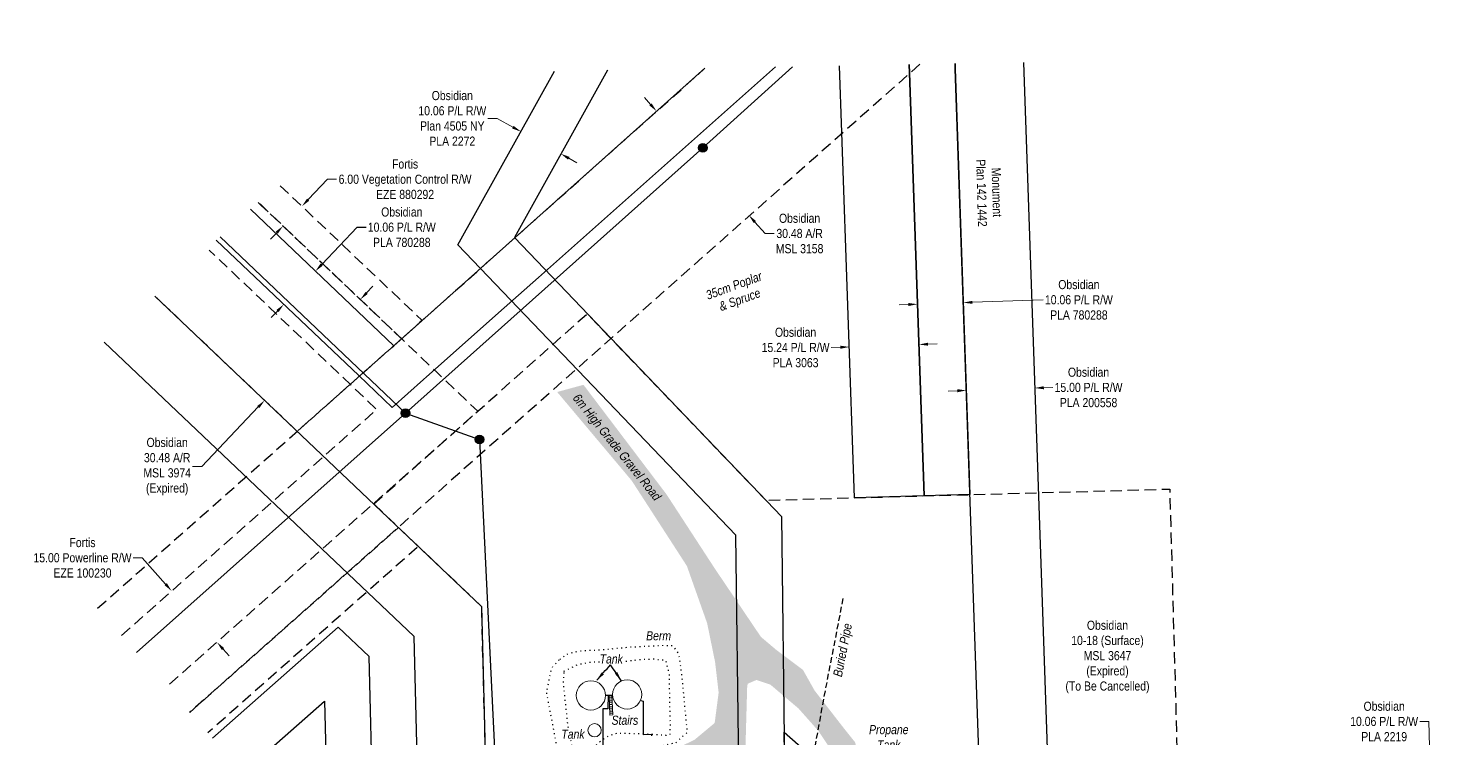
# Model space of a CAD drawing. Extents: x 623995 to 631000, y 5840139 to 5844688.
# Drawn here: x 629361 to 630902, y 5841346 to 5842126 of the extents above; entities that cross this region are included whole.
import ezdxf

# ---------------------------------------------------------------- set-up
doc = ezdxf.new("R2010")
doc.units = 0
doc.header["$LTSCALE"] = 5
doc.header["$PDSIZE"] = 0.5
for name, pattern in [('foc-ACCESSROAD', [3.75, 2.5, -1.25]), ('foc-FLOWLINE', [3.75, 2.5, -1.25]), ('foc-TOPO', [1, 0.2, -0.8]), ('POWERLINE5', [7.8, 2.4, -0.6, 0.6, -0.6, 0.6, -0.6, 2.4]), ('UG_PIPE', [1.875, 1.25, -0.625])]:
    doc.linetypes.add(name, pattern=pattern)
doc.layers.get('Defpoints').update_dxf_attribs({"color": 9})
for name, color, linetype, lineweight in [('AS-GENERAL', 48, 'Continuous', 18), ('C-AR-T', 13, 'Continuous', 9), ('C-RW-T', 13, 'Continuous', 9), ('C-WS-T', 13, 'Continuous', 9), ('F-EZE-T', 190, 'Continuous', 9), ('F-RW-T', 190, 'Continuous', 9), ('T-TEXT', 48, 'Continuous', 18)]:
    doc.layers.add(name, color=color, linetype=linetype, lineweight=lineweight)
for name, color, linetype in [('AS-PIPE-AG', 44, 'Continuous'), ('AS-PIPE-UG', 44, 'UG_PIPE'), ('AS-PIPE-UG-T', 44, 'Continuous'), ('AS-POWER', 104, 'foc-POWER'), ('AS-POWER-EXISTING', 72, 'POWERLINE5'), ('AS-ROADS', 254, 'Continuous'), ('C-RW', 13, 'Continuous'), ('C-WS', 13, 'foc-ACCESSROAD'), ('F-EZE', 190, 'foc-FLOWLINE'), ('T-GENERAL', 48, 'foc-TOPO')]:
    doc.layers.add(name, color=color, linetype=linetype)
doc.styles.add('80CG', font='ARIALN.TTF', dxfattribs={"height": 10})
doc.styles.add('80L', font='ARIALN.TTF', dxfattribs={"height": 10})
doc.styles.add('foc-LtypeFont', font='ARIALN.TTF', dxfattribs={"height": 7.35})
doc.linetypes.add('foc-POWER', pattern='A,6,-1,["P",foc-LtypeFont,S=0.2,R=0,X=-0.625,Y=-0.75],-1.24,4', length=12.24)
doc.dimstyles.new('Compass 5 000', dxfattribs={"dimscale": 5, "dimtxt": 9, "dimasz": 2, "dimexe": 0.2, "dimexo": 0.0625, "dimgap": 0.5, "dimtad": 0, "dimtih": 1, "dimtoh": 1, "dimzin": 0, "dimdsep": 46, "dimtxsty": '80CG', "dimcen": 0.1, "dimse1": 1, "dimse2": 1, "dimclrd": 256, "dimclrt": 256, "dimaunit": 1, "dimadec": 4, "dimazin": 0, "dimtfac": 0.06, "dimtofl": 0, "dimtmove": 0, "dimatfit": 1, "dimfxl": 0.2, "dimtolj": 1, "dimtzin": 0, "dimlwd": -1, "dimarcsym": 0})

# ---------------------------------------------------------------- blocks, each defined once
blk = doc.blocks.new('*D719')
at = {"layer": 'C-RW', "transparency": 16777216}
for p, q in [((629682.7, 5841866.4), (629721.5, 5841907.3)), ((629721.5, 5841907.3), (629731.5, 5841907.3)), ((629634.2, 5841815.4), (629627.4, 5841808.2))]:
    blk.add_line(p, q, dxfattribs=at)
for points in [[(629681.5, 5841867.5), (629683.9, 5841865.2), (629675.8, 5841859.1)], [(629633, 5841816.6), (629635.5, 5841814.3), (629641.1, 5841822.7)]]:
    blk.add_solid(points, dxfattribs=at)
at = {"layer": 'Defpoints', "color": 0, "transparency": 16777216}
for p in [(629395.3, 5842125.7), (629360.6, 5842089.2), (629675.8, 5841859.1)]:
    blk.add_point(p, dxfattribs=at)
at = {"layer": 'C-RW', "transparency": 16777216, "insert": (629770.6, 5841907.3), "char_height": 10, "attachment_point": 5, "style": '80CG'}
blk.add_mtext('\\A1;Obsidian\\P10.06 P/L R/W\\PPLA 780288', dxfattribs=at)
blk = doc.blocks.new('POWERPOLE')
h = blk.add_hatch(color=255)
edge = h.paths.add_edge_path()
edge.add_arc((0, 0), 0.96, 0, 360)
at = {"linetype": 'Continuous'}
for p, q in [((0.68, -0.68), (-0.68, 0.68)), ((-0.68, -0.68), (0.68, 0.68))]:
    blk.add_line(p, q, dxfattribs=at)
blk.add_circle((0, 0), 0.96, dxfattribs=at)
blk = doc.blocks.new('*D701')
at = {"layer": 'C-AR-T', "transparency": 16777216}
for p, q in [((630043.5, 5842042), (630036.9, 5842049.5)), ((630158, 5841913), (630169.1, 5841900.4)), ((630169.1, 5841900.4), (630179.1, 5841900.4))]:
    blk.add_line(p, q, dxfattribs=at)
for points in [[(630044.7, 5842043.1), (630042.2, 5842040.9), (630050.1, 5842034.5)], [(630159.2, 5841914.1), (630156.7, 5841911.9), (630151.3, 5841920.5)]]:
    blk.add_solid(points, dxfattribs=at)
at = {"layer": 'Defpoints', "color": 0, "transparency": 16777216}
for p in [(630092.2, 5842071.9), (630050.1, 5842034.5), (630193.4, 5841957.8)]:
    blk.add_point(p, dxfattribs=at)
at = {"layer": 'C-AR-T', "transparency": 16777216, "insert": (630207, 5841900.4), "char_height": 10, "attachment_point": 5, "style": '80CG'}
blk.add_mtext('\\A1;Obsidian\\P30.48 A/R\\PMSL 3158', dxfattribs=at)
blk = doc.blocks.new('*D706')
at = {"layer": 'C-RW-T', "transparency": 16777216}
for p, q in [((630897.4, 5841365.3), (630887.4, 5841365.3)), ((630898.4, 5841323.9), (630897.4, 5841365.3)), ((630900.1, 5841253.6), (630900.3, 5841243.6))]:
    blk.add_line(p, q, dxfattribs=at)
for points in [[(630900.1, 5841324), (630896.8, 5841323.9), (630898.7, 5841313.9)], [(630901.8, 5841253.7), (630898.4, 5841253.6), (630899.9, 5841263.6)]]:
    blk.add_solid(points, dxfattribs=at)
at = {"layer": 'Defpoints', "color": 0, "transparency": 16777216}
for p in [(630892.3, 5841313.8), (630898.7, 5841313.9), (630893.5, 5841263.5)]:
    blk.add_point(p, dxfattribs=at)
at = {"layer": 'C-RW-T', "transparency": 16777216, "insert": (630848.3, 5841365.3), "char_height": 10, "attachment_point": 5, "style": '80CG'}
blk.add_mtext('\\A1;Obsidian\\P10.06 P/L R/W\\PPLA 2219', dxfattribs=at)
blk = doc.blocks.new('*D710')
at = {"layer": 'C-RW-T', "transparency": 16777216}
for p, q in [((630251.7, 5841775.7), (630241.7, 5841775.4)), ((630347.8, 5841779), (630357.8, 5841779.4))]:
    blk.add_line(p, q, dxfattribs=at)
for points in [[(630251.6, 5841777.4), (630251.7, 5841774), (630261.6, 5841776)], [(630347.8, 5841780.7), (630347.9, 5841777.4), (630337.8, 5841778.7)]]:
    blk.add_solid(points, dxfattribs=at)
at = {"layer": 'Defpoints', "color": 0, "transparency": 16777216}
for p in [(630336.6, 5841814.4), (630260.4, 5841811.8), (630261.6, 5841776)]:
    blk.add_point(p, dxfattribs=at)
at = {"layer": 'C-RW-T', "transparency": 16777216, "insert": (630202.6, 5841775.4), "char_height": 10, "attachment_point": 5, "style": '80CG'}
blk.add_mtext('\\A1;Obsidian\\P15.24 P/L R/W\\PPLA 3063', dxfattribs=at)
blk = doc.blocks.new('*D711')
at = {"layer": 'C-RW-T', "transparency": 16777216}
for p, q in [((629875.1, 5842026.7), (629865.1, 5842026.7)), ((629892.5, 5842017.1), (629875.1, 5842026.7)), ((629953.8, 5841982.9), (629962.6, 5841978))]:
    blk.add_line(p, q, dxfattribs=at)
for points in [[(629893.3, 5842018.5), (629891.6, 5842015.6), (629901.2, 5842012.2)], [(629954.7, 5841984.4), (629953, 5841981.4), (629945.1, 5841987.8)]]:
    blk.add_solid(points, dxfattribs=at)
at = {"layer": 'Defpoints', "color": 0, "transparency": 16777216}
for p in [(629896.5, 5842003.7), (629901.2, 5842012.2), (629940.4, 5841979.2)]:
    blk.add_point(p, dxfattribs=at)
at = {"layer": 'C-RW-T', "transparency": 16777216, "insert": (629826, 5842026.7), "char_height": 10, "attachment_point": 5, "style": '80CG'}
blk.add_mtext('\\A1;Obsidian\\P10.06 P/L R/W\\PPlan 4505 NY\\PPLA 2272', dxfattribs=at)
blk = doc.blocks.new('*D712')
at = {"layer": 'C-RW-T', "transparency": 16777216}
for p, q in [((630326.3, 5841822.5), (630316.3, 5841822.2)), ((630396.6, 5841825), (630474.3, 5841827.7))]:
    blk.add_line(p, q, dxfattribs=at)
for points in [[(630326.3, 5841824.2), (630326.4, 5841820.9), (630336.3, 5841822.9)], [(630396.5, 5841826.6), (630396.7, 5841823.3), (630386.6, 5841824.6)]]:
    blk.add_solid(points, dxfattribs=at)
at = {"layer": 'Defpoints', "color": 0, "transparency": 16777216}
for p in [(630336.3, 5841822.9), (630337.7, 5841782.3), (630388, 5841784.1)]:
    blk.add_point(p, dxfattribs=at)
at = {"layer": 'C-RW-T', "transparency": 16777216, "insert": (630513.4, 5841827.7), "char_height": 10, "attachment_point": 5, "style": '80CG'}
blk.add_mtext('\\A1;Obsidian\\P10.06 P/L R/W\\PPLA 780288', dxfattribs=at)
blk = doc.blocks.new('*D713')
at = {"layer": 'C-RW-T', "transparency": 16777216}
for p, q in [((630379.9, 5841728), (630370, 5841727.7)), ((630474.9, 5841731.3), (630484.9, 5841731.6))]:
    blk.add_line(p, q, dxfattribs=at)
for points in [[(630379.9, 5841729.7), (630380, 5841726.3), (630389.9, 5841728.4)], [(630474.9, 5841733), (630475, 5841729.6), (630464.9, 5841731)]]:
    blk.add_solid(points, dxfattribs=at)
at = {"layer": 'Defpoints', "color": 0, "transparency": 16777216}
for p in [(630389.8, 5841732), (630464.8, 5841734.6), (630464.9, 5841731)]:
    blk.add_point(p, dxfattribs=at)
at = {"layer": 'C-RW-T', "transparency": 16777216, "insert": (630524, 5841731.6), "char_height": 10, "attachment_point": 5, "style": '80CG'}
blk.add_mtext('\\A1;Obsidian\\P15.00 P/L R/W\\PPLA 200558', dxfattribs=at)
blk = doc.blocks.new('*D716')
at = {"layer": 'C-WS-T', "transparency": 16777216}
for p, q in [((629732, 5841835.2), (629738.9, 5841842.5)), ((629613.2, 5841710.2), (629551.1, 5841644.8)), ((629551.1, 5841644.8), (629541.1, 5841644.8))]:
    blk.add_line(p, q, dxfattribs=at)
for points in [[(629730.8, 5841836.4), (629733.2, 5841834.1), (629725.1, 5841828)], [(629612, 5841711.3), (629614.4, 5841709), (629620.1, 5841717.4)]]:
    blk.add_solid(points, dxfattribs=at)
at = {"layer": 'Defpoints', "color": 0, "transparency": 16777216}
for p in [(629687.2, 5841864), (629582.2, 5841753.4), (629620.1, 5841717.4)]:
    blk.add_point(p, dxfattribs=at)
at = {"layer": 'C-WS-T', "transparency": 16777216, "insert": (629513.2, 5841644.8), "char_height": 10, "attachment_point": 5, "style": '80CG'}
blk.add_mtext('\\A1;Obsidian\\P30.48 A/R\\PMSL 3974\\P(Expired)', dxfattribs=at)
blk = doc.blocks.new('*D717')
at = {"layer": 'Defpoints', "color": 0, "transparency": 16777216}
for p in [(629518.1, 5841508.4), (629450.6, 5841448.6), (629500.3, 5841392.4)]:
    blk.add_point(p, dxfattribs=at)
at = {"layer": 'F-EZE-T', "transparency": 16777216}
for p, q in [((629485.9, 5841544.8), (629475.9, 5841544.8)), ((629511.5, 5841515.9), (629485.9, 5841544.8)), ((629574.5, 5841444.7), (629581.1, 5841437.2))]:
    blk.add_line(p, q, dxfattribs=at)
for points in [[(629512.8, 5841517), (629510.3, 5841514.8), (629518.1, 5841508.4)], [(629575.7, 5841445.8), (629573.2, 5841443.6), (629567.9, 5841452.2)]]:
    blk.add_solid(points, dxfattribs=at)
at = {"layer": 'F-EZE-T', "transparency": 16777216, "insert": (629420.3, 5841544.8), "char_height": 10, "attachment_point": 5, "style": '80CG'}
blk.add_mtext('\\A1;Fortis\\P15.00 Powerline R/W\\PEZE 100230', dxfattribs=at)
blk = doc.blocks.new('*D718')
at = {"layer": 'Defpoints', "color": 0, "transparency": 16777216}
for p in [(629661, 5841930.3), (629681.2, 5841911.1), (629660.6, 5841889.3)]:
    blk.add_point(p, dxfattribs=at)
at = {"layer": 'F-RW-T', "transparency": 16777216}
for p, q in [((629667.9, 5841937.6), (629689, 5841959.9)), ((629689, 5841959.9), (629699, 5841959.9)), ((629633.4, 5841901.3), (629626.5, 5841894.1))]:
    blk.add_line(p, q, dxfattribs=at)
for points in [[(629666.7, 5841938.7), (629669.1, 5841936.4), (629661, 5841930.3)], [(629632.2, 5841902.5), (629634.6, 5841900.2), (629640.3, 5841908.6)]]:
    blk.add_solid(points, dxfattribs=at)
at = {"layer": 'F-RW-T', "transparency": 16777216, "insert": (629774.2, 5841959.9), "char_height": 10, "attachment_point": 5, "style": '80CG'}
blk.add_mtext('\\A1;Fortis\\P6.00 Vegetation Control R/W\\PEZE 880292', dxfattribs=at)

msp = doc.modelspace()

# ---------------------------------------------------------------- hatches: boundary and pattern name
at = {"layer": 'AS-ROADS'}
h = msp.add_hatch(color=256, dxfattribs=at)
h.dxf.hatch_style = 1
h.paths.add_polyline_path([(630153.666, 5841160.197), (630162.394, 5841174.219), (630169.564, 5841185.749), (630175.487, 5841200.706), (630186.681, 5841216.711), (630196.656, 5841217.645), (630211.308, 5841213.595), (630228.141, 5841208.609), (630243.104, 5841201.442), (630248.092, 5841179.006), (630248.716, 5841171.527), (630261.808, 5841174.643), (630263.679, 5841194.275), (630267.42, 5841211.413), (630277.083, 5841236.03), (630285.5, 5841250.053), (630302.075, 5841281.601), (630292.1, 5841300.921), (630282.436, 5841313.385), (630272.149, 5841327.719), (630267.785, 5841342.677), (630257.497, 5841355.453), (630223.489, 5841399.165), (630210.708, 5841421.912), (630180.782, 5841444.348), (630164.572, 5841458.059), (630114.012, 5841532.963), (630060.973, 5841614.401), (629969.891, 5841734.502), (629941.058, 5841726.608), (630022.839, 5841629.38), (630083.342, 5841535.846), (630105.602, 5841472.962), (630114.312, 5841430.395), (630118.184, 5841397.018), (630113.828, 5841363.641), (630091.717, 5841345.222), (630068.697, 5841334.177), (630046.597, 5841330.495), (630025.726, 5841330.188), (630014.983, 5841328.961), (630010.072, 5841275.883), (630028.795, 5841271.28), (630030.938, 5841151.505), (630029.774, 5841074.16), (630030.389, 5841052.957), (630019.751, 5840995.94), (630022.239, 5840922.581), (630026.682, 5840916.209), (630030.546, 5840908.678), (630033.504, 5840888.12), (630045.587, 5840867.681), (630063.555, 5840860.558), (630102.591, 5840858.081), (630116.841, 5840862.726), (630132.022, 5840872.326), (630141.006, 5840884.094), (630144.724, 5840900.507), (630148.132, 5840929.308), (630148.442, 5840956.869), (630149.061, 5840972.354), (630156.615, 5840971.129), (630166.528, 5840957.722), (630172.943, 5840938.681), (630186.938, 5840925.662), (630206.959, 5840918.279), (630250.955, 5840924.078), (630264.562, 5840930.49), (630285.749, 5840937.873), (630305.575, 5840947.006), (630318.21, 5840951.086), (630358.036, 5840952.147), (630358.657, 5840962.398), (630345.497, 5840967.94), (630331.228, 5840969.038), (630317.813, 5840969.891), (630281.001, 5840967.499), (630256.823, 5840969.838), (630244.93, 5840975.1), (630235.765, 5840991.277), (630227.381, 5841000.438), (630198.329, 5841002.971), (630179.806, 5841002.777), (630159.486, 5841011.438), (630154.806, 5841024.302), (630151.101, 5841040.284), (630142.132, 5841053.343), (630136.088, 5841065.817), (630139.949, 5841111.586), (630146.184, 5841123.115), (630148.99, 5841142.747)])
h.paths.add_polyline_path([(630153.281, 5841256.771), (630151.088, 5841268.98), (630149.209, 5841285.886), (630147.957, 5841322.201), (630147.957, 5841348.498), (630149.523, 5841403.911), (630150.149, 5841406.728), (630159.545, 5841410.798), (630174.891, 5841405.789), (630205.896, 5841379.492), (630227.819, 5841354.76), (630244.418, 5841329.715), (630253.5, 5841297.782), (630252.561, 5841277.433), (630244.731, 5841258.336), (630224.693, 5841253.844), (630201.198, 5841258.023), (630193.369, 5841269.92), (630175.204, 5841259.902)], flags=16)

# ---------------------------------------------------------------- linework, layer by layer
at = {"layer": 'AS-GENERAL', "flags": 128}
for points in [[(629998.002, 5841394.253), (629998.876, 5841372.233), (630002.206, 5841372.459), (630001.077, 5841394.239)], [(629998.099, 5841391.805), (630001.195, 5841391.966)], [(629998.178, 5841389.807), (630001.298, 5841389.969)], [(629998.258, 5841387.81), (630001.402, 5841387.973)], [(629998.337, 5841385.812), (630001.505, 5841385.976)], [(629998.416, 5841383.814), (630001.609, 5841383.979)], [(629998.495, 5841381.816), (630001.712, 5841381.983)], [(629998.575, 5841379.818), (630001.816, 5841379.986)], [(629998.654, 5841377.82), (630001.919, 5841377.99)], [(629998.733, 5841375.822), (630002.023, 5841375.993)], [(629998.812, 5841373.825), (630002.126, 5841373.996)]]:
    msp.add_lwpolyline(points, dxfattribs=at)
at = {"layer": 'AS-GENERAL'}
for centre, radius in [((629978.009, 5841393.937), 16.047), ((630017.83, 5841394.936), 16.047), ((629982.11, 5841355.656), 7.303)]:
    msp.add_circle(centre, radius, dxfattribs=at)
at = {"layer": 'AS-PIPE-AG', "flags": 128}
for points in [[(629997.061, 5841394.231), (629996.79, 5841379.198), (629991.056, 5841379.349), (629991.073, 5841258.267)], [(629994.054, 5841394.16), (630001.794, 5841394.343)], [(630032.798, 5841388.239), (630035.534, 5841387.773), (630035.322, 5841351.107), (630044.3, 5841351.34), (630044.417, 5841349.417)]]:
    msp.add_lwpolyline(points, dxfattribs=at)
at = {"layer": 'AS-PIPE-UG', "flags": 128}
msp.add_lwpolyline([(630199.828, 5841189.533), (630200.458, 5841193.643), (630205.748, 5841222.143), (630211.753, 5841266.193), (630221.833, 5841325.538), (630233.983, 5841392.088), (630254.998, 5841500.683)], dxfattribs=at)
at = {"layer": 'AS-POWER', "flags": 128}
for points in [[(629479.62, 5841441.085), (629774.728, 5841703.498), (630100.808, 5841994.298), (630199.327, 5842083.359)], [(629571.188, 5841896.764), (629774.728, 5841703.498), (629855.763, 5841674.468), (629882.948, 5841116.513)]]:
    msp.add_lwpolyline(points, dxfattribs=at)
at = {"layer": 'C-RW', "flags": 128}
for points in [[(630180.664, 5842083.012), (629920.653, 5841852.325), (629883.019, 5841818.938), (629797.745, 5841743.286), (629794.526, 5841740.428), (629759.968, 5841709.767), (629723.351, 5841744.557), (629567.072, 5841893.031)], [(629604.453, 5841926.932), (629761.837, 5841777.402), (630103.212, 5842081.569)], [(629996.163, 5842079.575), (629894.086, 5841896.033), (630187.186, 5841589.968), (630190.492, 5841316.538), (630140.514, 5841315.921), (630137.153, 5841569.516), (629832.112, 5841888.05), (629938.09, 5842078.494)], [(630452.55, 5842088.075), (630473.085, 5841496.152), (630475.688, 5841421.145), (630486.783, 5841099.222), (630193.249, 5841095.977), (630192.312, 5841170.944), (630409.194, 5841173.341), (630377.705, 5842081.116), (630377.512, 5842086.678)], [(630327.19, 5842085.741), (630327.503, 5842076.707), (630343.601, 5841612.699), (630267.385, 5841610.595), (630253.494, 5842011.048), (630250.952, 5842084.321)], [(630377.512, 5842086.678), (630377.705, 5842081.116), (630393.906, 5841614.088), (630343.601, 5841612.699), (630327.503, 5842076.707), (630327.19, 5842085.741)], [(629499.587, 5841831.829), (629858.188, 5841491.323), (629867.829, 5841097.874), (629823.813, 5840873.653), (629878.998, 5840650.153), (629996.178, 5840556.518), (630220.362, 5840562.851), (630195.273, 5840934.148), (630192.312, 5841170.944), (630292.43, 5841172.051), (630295.326, 5840938.119), (630325.428, 5840490.631), (630227.86, 5840487.902), (629970.419, 5840481.241), (629812.253, 5840607.513), (629747.058, 5840871.798), (629793.068, 5841106.168), (629784.113, 5841458.373), (629443.938, 5841781.362)], [(629742.962, 5841110.398), (629734.674, 5841436.392), (629700.784, 5841468.57), (629562.961, 5841346.984)], [(629596.746, 5841308.916), (629685.917, 5841387.557), (629692.857, 5841114.628)], [(630818.941, 5840733.352), (630191.013, 5841286.348), (630190.072, 5841353.778), (630854.16, 5840768.937)]]:
    msp.add_lwpolyline(points, dxfattribs=at)
at = {"layer": 'C-WS', "flags": 128}
for points in [[(629436.834, 5841489.396), (629482.518, 5841529.855), (629761.837, 5841777.402), (630103.212, 5842081.569)], [(630339.086, 5842085.962), (629537.868, 5841375.317)], [(629612.906, 5841934.598), (629770.381, 5841784.983), (629732.602, 5841751.466), (629714.041, 5841735.002), (629655.893, 5841683.41), (629499.634, 5841831.872)]]:
    msp.add_lwpolyline(points, dxfattribs=at)
msp.add_lwpolyline([(629739.873, 5841603.823), (629973.943, 5841812.393), (630169.918, 5841607.903), (630613.033, 5841620.138), (630629.993, 5841010.843), (630294.258, 5841001.663), (630295.033, 5840938.203), (630320.538, 5840565.018), (629996.178, 5840556.518), (629878.998, 5840650.153), (629823.813, 5840873.653), (629868.208, 5841099.803), (629858.188, 5841491.323), (629739.873, 5841603.823)], close=True, dxfattribs=at)
at = {"layer": 'F-EZE', "flags": 128}
for points in [[(629637.246, 5841952.876), (629792.852, 5841805.037), (629770.362, 5841784.998), (629614.949, 5841932.654)], [(629615.09, 5841932.783), (629772.424, 5841783.039), (629809.008, 5841748.219), (629853.937, 5841705.462), (629739.336, 5841604.01), (629682.983, 5841554.122), (629512.874, 5841403.537)], [(629463.144, 5841459.688), (629628.446, 5841606.033), (629684.792, 5841655.917), (629742.998, 5841707.451), (629716.04, 5841733.108), (629559.353, 5841882.235)], [(629537.936, 5841375.24), (629714.475, 5841531.596), (629766.892, 5841578.012), (629788.737, 5841557.27), (629736.301, 5841510.827), (629557.837, 5841352.77)]]:
    msp.add_lwpolyline(points, dxfattribs=at)
at = {"layer": 'T-GENERAL', "flags": 128}
for points in [[(629943.821, 5841433.454), (629953.041, 5841439.76), (629966.871, 5841442.913), (629988.466, 5841443.883), (630021.464, 5841447.036), (630045.242, 5841448.249), (630057.373, 5841448.976), (630067.564, 5841448.491), (630074.358, 5841439.517), (630077.512, 5841416.719), (630083.578, 5841353.174), (630070.961, 5841341.775), (630053.734, 5841338.137), (630039.418, 5841335.954), (630022.434, 5841336.924), (630002.781, 5841336.439), (629985.554, 5841327.708), (629973.665, 5841323.342), (629955.225, 5841322.614), (629940.182, 5841340.805), (629935.814, 5841363.846), (629929.506, 5841397.073), (629934.844, 5841423.752), (629943.821, 5841433.454)], [(629948.531, 5841420.448), (629958.972, 5841425.474), (629964.773, 5841428.179), (629979.855, 5841430.885), (630013.112, 5841430.885), (630030.127, 5841433.205), (630046.369, 5841433.978), (630051.783, 5841433.205), (630059.904, 5841432.818), (630063.772, 5841417.742), (630064.545, 5841375.607), (630064.932, 5841362.851), (630064.545, 5841350.481), (630060.678, 5841350.094), (630034.768, 5841351.64), (630016.979, 5841352.027), (630006.805, 5841352.452), (629996.485, 5841348.811), (629989.504, 5841344.109), (629981.765, 5841337.889), (629965.526, 5841333.793), (629957.179, 5841338.647), (629955.51, 5841347.75), (629952.93, 5841360.796), (629947.946, 5841407.26), (629948.431, 5841414.779), (629948.674, 5841417.932), (629948.531, 5841420.448)]]:
    msp.add_lwpolyline(points, dxfattribs=at)

# ---------------------------------------------------------------- block references
at = {"layer": 'AS-POWER-EXISTING', "color": 2, "xscale": 4.998179850000016, "yscale": 4.998179850000016, "zscale": 4.998179850000016}
for p in [(630100.808, 5841994.298), (629774.728, 5841703.498), (629855.763, 5841674.468)]:
    msp.add_blockref('POWERPOLE', p, dxfattribs=at)

# ---------------------------------------------------------------- texts
at = {"layer": 'AS-PIPE-UG-T', "insert": (630243.533, 5841415.591), "char_height": 9.99636, "attachment_point": 1, "rotation": 79.04766, "style": '80L'}
msp.add_mtext_dynamic_manual_height_columns('{\\fArial Narrow|b0|i1|c0|p34;Buried Pipe}', width=60.47936, gutter_width=50, heights=[0], dxfattribs=at)
at = {"layer": 'C-WS-T', "insert": (630544.786, 5841436.017), "char_height": 9.99636, "width": 103.94518, "attachment_point": 5, "style": '80CG'}
msp.add_mtext('\\A1;Obsidian \\P10-18 (Surface) \\PMSL 3647\\P(Expired)\\P(To Be Cancelled)', dxfattribs=at)
at = {"layer": 'Defpoints', "attachment_point": 1, "style": '80L'}
for s, width, gutter_width, insert, char_height, rotation in [('\\pi20.851;Monument \\P\\pi11.253;Plan 142 1442', 94.88796, 50, (630427.118, 5841993.571), 9.99636, 271.519809), ('\\pi35.633;{\\fArial Narrow|b0|i1|c0|p34;35cm Poplar \\P\\pi44.995;& Spruce}', 135.87531, 100, (630069.553, 5841824.86), 9.98908, 20)]:
    msp.add_mtext_dynamic_manual_height_columns(s, width=width, gutter_width=gutter_width, heights=[0], dxfattribs=dict(at, insert=insert, char_height=char_height, rotation=rotation))
at = {"layer": 'T-TEXT', "insert": (629965.301, 5841725.911), "char_height": 9.99636, "attachment_point": 1, "rotation": 308.732828, "style": '80L', "bg_fill": 1, "box_fill_scale": 1, "bg_fill_color": 254, "bg_fill_transparency": 0}
msp.add_mtext_dynamic_manual_height_columns('\\pt79.971;{\\fArial Narrow|b0|i1|c0|p34;6m High Grade Gravel Road}', width=146.07214, gutter_width=50, heights=[0], dxfattribs=at)
msp.add_mtext_dynamic_manual_height_columns('\\pt79.971;{\\fArial Narrow|b0|i1|c0|p34;6m High Grade Gravel Road}', width=146.07214, gutter_width=50, heights=[0], dxfattribs=at)

# ---------------------------------------------------------------- dimensions: what is measured, and where the dimension line sits
at = {"layer": 'C-AR-T'}
dim = msp.add_linear_dim(base=(630050.125, 5842034.52), p1=(630193.411, 5841957.791), p2=(630092.211, 5842071.859), angle=131.579376, text='Obsidian\\P30.48 A/R\\PMSL 3158', dimstyle='Compass 5 000', dxfattribs=at)
dim.commit()
dim.dimension.update_dxf_attribs({"geometry": '*D701', "text_midpoint": (630207.005, 5841900.442), "dimtype": 161})
at = {"layer": 'C-RW', "color": 2}
dim = msp.add_linear_dim(base=(629675.8, 5841859.145), p1=(629360.621, 5842089.171), p2=(629395.288, 5842125.659), angle=46.465983, text='Obsidian\\P10.06 P/L R/W\\PPLA 780288', dimstyle='Compass 5 000', dxfattribs=at)
dim.commit()
dim.dimension.update_dxf_attribs({"geometry": '*D719', "text_midpoint": (629770.591, 5841907.251), "dimtype": 161})
at = {"layer": 'C-RW-T', "color": 3}
dim = msp.add_linear_dim(base=(629901.195, 5842012.194), p1=(629940.364, 5841979.245), p2=(629896.457, 5842003.679), angle=150.904909, text='Obsidian\\P10.06 P/L R/W\\PPlan 4505 NY\\PPLA 2272', dimstyle='Compass 5 000', dxfattribs=at)
dim.commit()
dim.dimension.update_dxf_attribs({"geometry": '*D711', "text_midpoint": (629826.002, 5842026.722), "dimtype": 161})
at = {"layer": 'C-RW-T'}
for base, p1, p2, angle, text, picture, middle in [((630336.309, 5841822.87), (630388.008, 5841784.082), (630337.715, 5841782.337), 181.986945, 'Obsidian\\P10.06 P/L R/W\\PPLA 780288', '*D712', (630513.384, 5841827.658)), ((630261.646, 5841776.047), (630336.602, 5841814.43), (630260.406, 5841811.787), 181.986756, 'Obsidian\\P15.24 P/L R/W\\PPLA 3063', '*D710', (630202.572, 5841775.353)), ((630898.662, 5841313.949), (630893.476, 5841263.49), (630892.271, 5841313.796), 91.372436, 'Obsidian\\P10.06 P/L R/W\\PPLA 2219', '*D706', (630848.345, 5841365.322))]:
    dim = msp.add_linear_dim(base=base, p1=p1, p2=p2, angle=angle, text=text, dimstyle='Compass 5 000', dxfattribs=at)
    dim.commit()
    dim.dimension.update_dxf_attribs({"geometry": picture, "text_midpoint": middle, "dimtype": 161})
dim = msp.add_aligned_dim(p1=(630389.815, 5841732.026), p2=(630464.812, 5841734.628), distance=-3.676, text='Obsidian\\P15.00 P/L R/W\\PPLA 200558', dimstyle='Compass 5 000', dxfattribs=at)
dim.commit()
dim.dimension.update_dxf_attribs({"geometry": '*D713', "text_midpoint": (630524.013, 5841731.647)})
at = {"layer": 'C-WS-T', "color": 2}
dim = msp.add_linear_dim(base=(629620.082, 5841717.434), p1=(629687.217, 5841863.997), p2=(629582.181, 5841753.444), angle=226.465788, text='Obsidian\\P30.48 A/R\\PMSL 3974\\P(Expired)', dimstyle='Compass 5 000', dxfattribs=at)
dim.commit()
dim.dimension.update_dxf_attribs({"geometry": '*D716', "text_midpoint": (629513.19, 5841644.821), "dimtype": 161})
at = {"layer": 'F-EZE-T', "color": 3}
dim = msp.add_linear_dim(base=(629518.138, 5841508.376), p1=(629500.284, 5841392.392), p2=(629450.564, 5841448.551), angle=131.519231, text='Fortis\\P15.00 Powerline R/W\\PEZE 100230', dimstyle='Compass 5 000', dxfattribs=at)
dim.commit()
dim.dimension.update_dxf_attribs({"geometry": '*D717', "text_midpoint": (629420.259, 5841544.797), "dimtype": 161})
at = {"layer": 'F-RW-T'}
dim = msp.add_linear_dim(base=(629660.978, 5841930.329), p1=(629660.562, 5841889.318), p2=(629681.238, 5841911.08), angle=46.466153, text='Fortis\\P6.00 Vegetation Control R/W\\PEZE 880292', dimstyle='Compass 5 000', dxfattribs=at)
dim.commit()
dim.dimension.update_dxf_attribs({"geometry": '*D718', "text_midpoint": (629774.202, 5841959.871), "dimtype": 161})

# ---------------------------------------------------------------- leaders
at = {"layer": 'T-TEXT', "path_type": 1}
msp.add_leader([(629984.408, 5841410.485), (629999.53, 5841427.465)], dimstyle='Compass 5 000', override={"dimgap": 0.5, "dimtad": 0}, dxfattribs=at)

# ---------------------------------------------------------------- next in the draw order: texts
at = {"layer": 'T-TEXT', "insert": (630038.659, 5841464.321), "char_height": 9.99272, "attachment_point": 1, "style": '80L', "bg_fill": 2}
msp.add_mtext_dynamic_manual_height_columns('{\\fArial Narrow|b0|i1|c0|p34;Berm}', width=27.27599, gutter_width=50, heights=[0], dxfattribs=at)
at = {"layer": 'T-TEXT', "char_height": 9.99636, "attachment_point": 1, "style": '80L', "bg_fill": 3, "box_fill_scale": 1, "bg_fill_color": 256, "bg_fill_transparency": 0}
for s, width, insert in [('{\\fArial Narrow|b0|i1|c0|p34;Tank}', 26.17776, (629987.641, 5841438.871)), ('{\\fArial Narrow|b0|i1|c0|p34;Stairs}', 23.39059, (630000.729, 5841371.678)), ('{\\fArial Narrow|b0|i1|c0|p34;Tank}', 26.17776, (629945.666, 5841356.453)), ('\\pi0.33399;{\\fArial Narrow|b0|i1|c0|p34;Propane \\P\\pi9.2393;Tank}', 43.12183, (630282.866, 5841361.397))]:
    msp.add_mtext_dynamic_manual_height_columns(s, width=width, gutter_width=50, heights=[0], dxfattribs=dict(at, insert=insert))

# ---------------------------------------------------------------- next in the draw order: texts
at = {"layer": 'T-TEXT', "insert": (630038.659, 5841464.321), "char_height": 9.99272, "attachment_point": 1, "style": '80L', "bg_fill": 2}
msp.add_mtext_dynamic_manual_height_columns('{\\fArial Narrow|b0|i1|c0|p34;Berm}', width=27.27599, gutter_width=50, heights=[0], dxfattribs=at)

# ---------------------------------------------------------------- next in the draw order: leaders
at = {"layer": 'T-TEXT', "path_type": 1}
msp.add_leader([(630011.234, 5841410.381), (629999.53, 5841427.465)], dimstyle='Compass 5 000', override={"dimgap": 0.5, "dimtad": 0}, dxfattribs=at)

doc.saveas('drawing.dxf')
